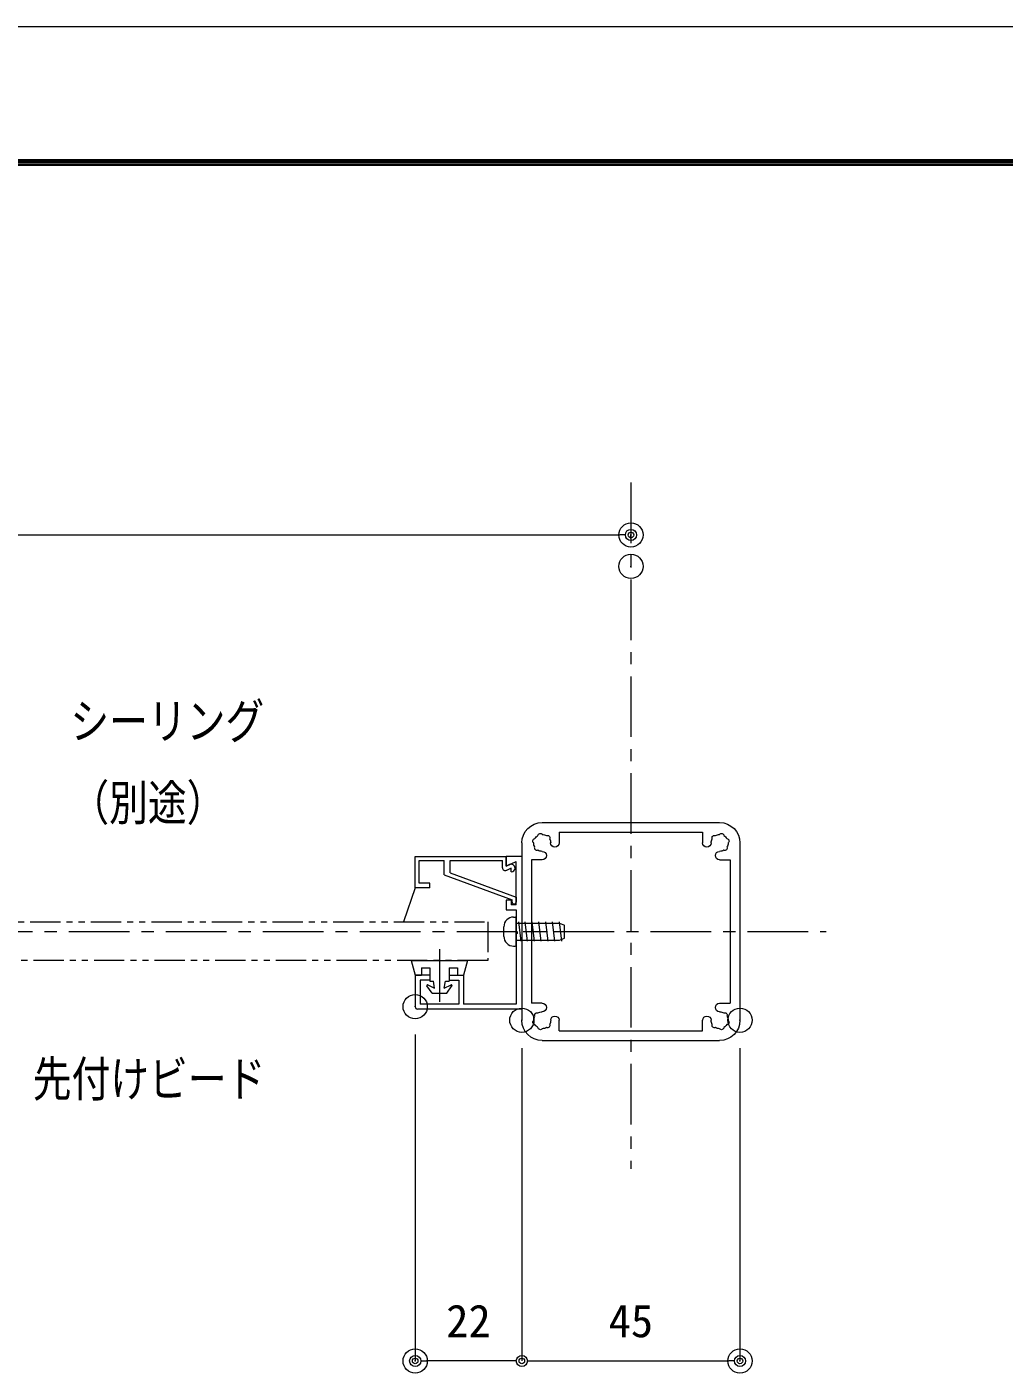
# Model space of a CAD drawing. Units: millimetres, scale not verified. Extents: x -3580 to 3580, y -1188 to 1188.
# Drawn here: x -1666 to -1263, y 632 to 1188 of the extents above; entities that cross this region are included whole.
import ezdxf
from ezdxf.enums import TextEntityAlignment as Align

# ---------------------------------------------------------------- set-up
doc = ezdxf.new("R2010")
doc.units = ezdxf.units.MM
doc.header["$LTSCALE"] = 20
doc.header["$PDMODE"] = 32
doc.header["$PDSIZE"] = 10
for name, pattern in [('USER1', [2, 1.25, -0.25, 0.25, -0.25]), ('USER2', [1.25, 0.625, -0.125, 0.125, -0.125, 0.125, -0.125]), ('USER3', [0.375, 0.25, -0.125]), ('USER4', [3.5, 2, -1.5])]:
    doc.linetypes.add(name, pattern=pattern)
for name, color, linetype, lineweight in [('0-0_0', 7, 'Continuous', 18), ('0-1_DEFPOINTS', 7, 'Continuous', 18), ('0-4_WAKU', 7, 'Continuous', 18), ('0-5_6ﾊｯﾁﾝｸﾞ', 4, 'Continuous', 18), ('0-6_51破線ｱﾙﾐ', 3, 'USER3', 18), ('0-8_3中心線', 2, 'USER1', 18), ('0-9_41ｱﾙﾐ', 6, 'Continuous', 18), ('0-A_1手摺寸法', 7, 'Continuous', 18), ('0-B_42ｱﾙﾐ部品', 6, 'Continuous', 18), ('0-D_CYAN', 4, 'Continuous', 18), ('0-E_2a', 1, 'USER2', 18)]:
    doc.layers.add(name, color=color, linetype=linetype, lineweight=lineweight)
doc.layers.add('0-2_MOJI', color=7, linetype='Continuous')
doc.styles.add('ＭＳ ゴシック', font='')
doc.styles.get('ＭＳ ゴシック').set_extended_font_data('MS Gothic')

# ---------------------------------------------------------------- blocks, each defined once
blk = doc.blocks.new('HK-029')
at = {"layer": '0-9_41ｱﾙﾐ'}
for p, q in [((-6.5, 18.8), (0, 18.8)), ((-6.5, 15.8), (-6.5, 18.8)), ((-5.5, 18), (-0.8, 18)), ((-5.5, 15.8), (-5.5, 18)), ((-0.8, 18), (-0.8, 12.8)), ((0, 18.8), (0, 0)), ((-6.5, 15.8), (-5.5, 15.8)), ((-3.76, 12.8), (-8.93, -1.2)), ((-3.35, 11.6), (-8.37, -2)), ((-3.76, 12.8), (-0.8, 12.8)), ((-3.35, 11.6), (-0.8, 11.6)), ((-0.8, 11.6), (-0.8, 0.8)), ((-2.32, 0.8), (-0.8, 0.8)), ((-9.4, -1.2), (-8.93, -1.2)), ((-8.37, -2), (-9.4, -2)), ((-3.19, -1), (-2.39, -1)), ((-2.39, -1), (-2.86, -0.07))]:
    blk.add_line(p, q, dxfattribs=at)
at = {"layer": '0-9_41ｱﾙﾐ', "linetype": 'USER4'}
for p, q in [((-2, 0), (0, 0)), ((-1.68, -0.64), (-2, 0))]:
    blk.add_line(p, q, dxfattribs=at)
at = {"layer": '0-9_41ｱﾙﾐ'}
for centre, radius, start, end in [((-2.32, 0.2), 0.6, 90, 206.5651), ((-9.4, -1.6), 0.4, 90, 270), ((-2.39, -1), 0.8, 180, 270), ((-2.39, -1), 0.8, 270, 26.565)]:
    blk.add_arc(centre, radius, start, end, dxfattribs=at)
blk = doc.blocks.new('HK-028')
at = {"layer": '0-9_41ｱﾙﾐ'}
for p, q in [((0, 1), (0, 21.5)), ((0, 0), (0, 21.5)), ((7, 22), (0.5, 22)), ((1, 13), (1, 21)), ((7, 19), (7, 22)), ((7, 19), (6, 19)), ((7, 15), (6, 15)), ((7, 15), (7, 12)), ((1, 1.2), (1, 12)), ((7, 12), (1, 12)), ((20.5, 3.2), (20.5, 1.2)), ((22.5, 3.2), (20.5, 3.2)), ((22.5, 2.2), (22.5, 3.2)), ((29.5, 3.2), (30.5, 1.2)), ((31.5, 3.2), (29.5, 3.2)), ((31.5, 0), (31.5, 3.2)), ((31.5, 0), (0, 0)), ((15.45, 1.2), (1, 1.2)), ((15.58, 0.99), (15.45, 1.2)), ((15.92, 0.99), (16.05, 1.2)), ((20.5, 1.2), (16.05, 1.2)), ((22.5, 2.2), (21.5, 2.2)), ((21.5, 1.2), (21.5, 2.2)), ((21.5, 1.2), (30.5, 1.2))]:
    blk.add_line(p, q, dxfattribs=at)
for points in [[(6, 19), (6, 21), (1, 21)], [(6, 15), (6, 13), (1, 13)]]:
    blk.add_lwpolyline(points, dxfattribs=at)
for centre, radius, start, end in [((0.5, 21.5), 0.5, 90, 180), ((15.75, 1.1), 0.2, 212.3335, 327.6665)]:
    blk.add_arc(centre, radius, start, end, dxfattribs=at)
blk = doc.blocks.new('hbk-145')
at = {"layer": '0-A_1手摺寸法', "color": 3}
for p, q in [((-5.8, 0), (5.8, 0)), ((-5.8, 0), (-5, -3)), ((0, 2.36), (0, -8.5)), ((5.8, 0), (5, -3)), ((-3.7, -1.5), (-2, -1.5)), ((-3.7, -1.5), (-3.7, -3)), ((-2, -1.5), (-2, -4.2)), ((2, -1.5), (3.7, -1.5)), ((2, -1.5), (2, -4.2)), ((3.7, -1.5), (3.7, -3)), ((-5, -3), (-3.7, -3)), ((-1.5, -6.7), (-2.58, -5.23)), ((-2.39, -5.01), (-1, -5.7)), ((-2, -4.2), (-1.25, -4.2)), ((-1, -5.7), (-1.25, -4.2)), ((1, -5.7), (1.25, -4.2)), ((1, -5.7), (2.39, -5.01)), ((1.25, -4.2), (2, -4.2)), ((1.5, -6.7), (2.58, -5.23)), ((3.7, -3), (5, -3)), ((-1.5, -6.7), (1.5, -6.7))]:
    blk.add_line(p, q, dxfattribs=at)
for centre, start, end in [((-2.45, -5.15), 66.3706, 212.9052), ((2.45, -5.15), 327.0948, 113.6294)]:
    blk.add_arc(centre, 0.15, start, end, dxfattribs=at)
blk = doc.blocks.new('HK-013')
at = {"layer": '0-B_42ｱﾙﾐ部品'}
for p, q in [((18.3, 22.5), (-18.3, 22.5)), ((14.8, 20.5), (-14.8, 20.5)), ((-14.8, 20.5), (-14.8, 18.3)), ((14.8, 20.5), (14.8, 18.3)), ((-22.5, 18.3), (-22.5, -18.3)), ((-22.5, 18.3), (-22.5, 18.3)), ((22.5, 18.3), (22.5, -18.3)), ((-20.5, 14.8), (-20.5, -14.8)), ((-18.3, 14.8), (-20.5, 14.8)), ((18.3, 14.8), (20.5, 14.8)), ((20.5, 14.8), (20.5, -14.8)), ((-18.3, -14.8), (-20.5, -14.8)), ((18.3, -14.8), (20.5, -14.8)), ((-22.5, -18.3), (-22.5, -18.3)), ((-14.8, -20.5), (-14.8, -18.3)), ((14.8, -20.5), (14.8, -18.3)), ((14.8, -20.5), (-14.8, -20.5)), ((18.3, -22.5), (-18.3, -22.5))]:
    blk.add_line(p, q, dxfattribs=at)
for centre, radius, start, end in [((-18.3, 18.3), 4.2, 90, 180), ((18.3, 18.3), 4.2, 0, 90), ((-18.3, 18.3), 1.75, 135, 149.6411), ((-18.3, 18.3), 1.75, 120.3589, 135), ((-18.69, 19.75), 0.5, 105, 172.9757), ((-18.69, 19.75), 0.5, 37.0243, 105), ((-18.3, 18.3), 1.75, 75, 89.6411), ((-18.3, 18.3), 1.75, 60.3589, 75), ((-17.24, 19.36), 0.5, 45, 112.9757), ((-17.24, 19.36), 0.5, 337.0243, 45), ((17.24, 19.36), 0.5, 135, 202.9757), ((17.24, 19.36), 0.5, 67.0243, 135), ((18.3, 18.3), 1.75, 105, 119.6411), ((18.3, 18.3), 1.75, 90.3589, 105), ((18.69, 19.75), 0.5, 75, 142.9757), ((18.69, 19.75), 0.5, 7.0243, 75), ((18.3, 18.3), 1.75, 45, 59.6411), ((18.3, 18.3), 1.75, 30.3589, 45), ((-19.75, 18.69), 0.5, 165, 232.9757), ((-19.75, 18.69), 0.5, 97.0243, 165), ((-18.3, 18.3), 1.75, 180.3589, 195), ((-18.3, 18.3), 1.75, 195, 209.6411), ((-19.36, 17.24), 0.5, 157.0243, 225), ((-19.36, 17.24), 0.5, 225, 292.9757), ((-18.3, 18.3), 1.75, 240.3589, 255), ((-18.3, 18.3), 1.75, 15, 29.6411), ((-18.3, 18.3), 1.75, 0.3589, 15), ((-15.67, 18.3), 0.875, 180, 0), ((15.68, 18.3), 0.875, 180, 360), ((18.3, 18.3), 1.75, 165, 179.6411), ((18.3, 18.3), 1.75, 150.3589, 165), ((18.3, 18.3), 1.75, 285, 299.6411), ((19.36, 17.24), 0.5, 247.0243, 315), ((19.36, 17.24), 0.5, 315, 22.9757), ((19.75, 18.69), 0.5, 15, 82.9757), ((18.3, 18.3), 1.75, 330.3589, 345), ((18.3, 18.3), 1.75, 345, 359.6411), ((19.75, 18.69), 0.5, 307.0243, 15), ((-18.3, 18.3), 1.75, 255, 270), ((-18.3, 15.68), 0.875, 270, 90), ((18.3, 15.68), 0.875, 90, 270), ((18.3, 18.3), 1.75, 270, 285), ((-18.3, -18.3), 1.75, 105, 119.6411), ((-18.3, -18.3), 1.75, 90, 105), ((-18.3, -15.68), 0.875, 270, 90), ((18.3, -15.68), 0.875, 90, 270), ((18.3, -18.3), 1.75, 75, 90), ((18.3, -18.3), 1.75, 60.3589, 75), ((-18.3, -18.3), 4.2, 180, 270), ((-19.75, -18.69), 0.5, 127.0243, 195), ((-19.75, -18.69), 0.5, 195, 262.9757), ((-18.3, -18.3), 1.75, 165, 179.6411), ((-18.3, -18.3), 1.75, 150.3589, 165), ((-19.36, -17.24), 0.5, 135, 202.9757), ((-18.3, -18.3), 1.75, 210.3589, 225), ((-19.36, -17.24), 0.5, 67.0243, 135), ((-17.24, -19.36), 0.5, 315, 22.9757), ((-18.3, -18.3), 1.75, 330.3589, 345), ((-18.3, -18.3), 1.75, 345, 359.6411), ((-15.68, -18.3), 0.875, 360, 180), ((15.67, -18.3), 0.875, 0, 180), ((18.3, -18.3), 1.75, 180.3589, 195), ((18.3, -18.3), 1.75, 195, 209.6411), ((17.24, -19.36), 0.5, 157.0243, 225), ((18.3, -18.3), 4.2, 270, 360), ((19.36, -17.24), 0.5, 45, 112.9757), ((18.3, -18.3), 1.75, 315, 329.6411), ((19.36, -17.24), 0.5, 337.0243, 45), ((19.75, -18.69), 0.5, 277.0243, 345), ((18.3, -18.3), 1.75, 15, 29.6411), ((18.3, -18.3), 1.75, 0.3589, 15), ((19.75, -18.69), 0.5, 345, 52.9757), ((-18.3, -18.3), 1.75, 225, 239.6411), ((-18.69, -19.75), 0.5, 187.0243, 255), ((-18.69, -19.75), 0.5, 255, 322.9757), ((-18.3, -18.3), 1.75, 270.3589, 285), ((-18.3, -18.3), 1.75, 285, 299.6411), ((-17.24, -19.36), 0.5, 247.0243, 315), ((17.24, -19.36), 0.5, 225, 292.9757), ((18.3, -18.3), 1.75, 240.3589, 255), ((18.3, -18.3), 1.75, 255, 269.6411), ((18.69, -19.75), 0.5, 217.0243, 285), ((18.69, -19.75), 0.5, 285, 352.9757), ((18.3, -18.3), 1.75, 300.3589, 315)]:
    blk.add_arc(centre, radius, start, end, dxfattribs=at)
blk = doc.blocks.new('_ORIGIN2')
at = {"layer": '0-0_0'}
blk.add_line((-0.5, 0), (-1, 0), dxfattribs=at)
for radius in [0.5, 0.25]:
    blk.add_circle((0, 0), radius, dxfattribs=at)
blk = doc.blocks.new('D27')
at = {"layer": '0-1_DEFPOINTS'}
for p in [(622.3, 1402.23), (22.3, 1389.26), (622.3, 1389.26)]:
    blk.add_point(p, dxfattribs=at)
at = {"layer": '0-A_1手摺寸法'}
for p, q in [((22.3, 1400.76), (22.3, 1402.23)), ((26.9, 1402.23), (617.7, 1402.23)), ((622.3, 1400.76), (622.3, 1402.23))]:
    blk.add_line(p, q, dxfattribs=at)
at = {"layer": '0-A_1手摺寸法', "xscale": 4.6, "yscale": 4.6, "rotation": 180}
blk.add_blockref('_ORIGIN2', (22.3, 1402.23), dxfattribs=at)
at = {"layer": '0-A_1手摺寸法', "xscale": 4.6, "yscale": 4.6}
blk.add_blockref('_ORIGIN2', (622.3, 1402.23), dxfattribs=at)
at = {"layer": '0-A_1手摺寸法', "style": 'ＭＳ ゴシック'}
blk.add_text('W', height=13.49, dxfattribs=at).set_placement((317.7, 1407.98), align=Align.BOTTOM_LEFT)
blk = doc.blocks.new('D28')
at = {"layer": '0-1_DEFPOINTS'}
for p in [(577.3, 1201.9), (667.3, 1201.9), (667.3, 1061.24)]:
    blk.add_point(p, dxfattribs=at)
at = {"layer": '0-A_1手摺寸法'}
for p, q in [((577.3, 1190.4), (577.3, 1061.24)), ((667.3, 1190.4), (667.3, 1061.24)), ((581.9, 1061.24), (662.7, 1061.24))]:
    blk.add_line(p, q, dxfattribs=at)
at = {"layer": '0-A_1手摺寸法', "xscale": 4.6, "yscale": 4.6, "rotation": 180}
blk.add_blockref('_ORIGIN2', (577.3, 1061.24), dxfattribs=at)
at = {"layer": '0-A_1手摺寸法', "xscale": 4.6, "yscale": 4.6}
blk.add_blockref('_ORIGIN2', (667.3, 1061.24), dxfattribs=at)
at = {"layer": '0-A_1手摺寸法', "style": 'ＭＳ ゴシック'}
blk.add_text('45', height=13.49, dxfattribs=at).set_placement((613.1, 1066.99), align=Align.BOTTOM_LEFT)
blk = doc.blocks.new('D29')
at = {"layer": '0-1_DEFPOINTS'}
for p in [(533.3, 1207.5), (577.3, 1201.9), (533.3, 1061.24)]:
    blk.add_point(p, dxfattribs=at)
at = {"layer": '0-A_1手摺寸法'}
for p, q in [((533.3, 1196), (533.3, 1061.24)), ((577.3, 1190.4), (577.3, 1061.24)), ((572.7, 1061.24), (537.9, 1061.24))]:
    blk.add_line(p, q, dxfattribs=at)
at = {"layer": '0-A_1手摺寸法', "xscale": 4.6, "yscale": 4.6, "rotation": 180}
blk.add_blockref('_ORIGIN2', (533.3, 1061.24), dxfattribs=at)
at = {"layer": '0-A_1手摺寸法', "xscale": 4.6, "yscale": 4.6}
blk.add_blockref('_ORIGIN2', (577.3, 1061.24), dxfattribs=at)
at = {"layer": '0-A_1手摺寸法', "style": 'ＭＳ ゴシック'}
blk.add_text('22', height=13.49, dxfattribs=at).set_placement((546.1, 1066.99), align=Align.BOTTOM_LEFT)
blk = doc.blocks.new('A$C43F735A4')
at = {"layer": '0-5_6ﾊｯﾁﾝｸﾞ'}
for p, q in [((5, 15.42), (1, 14.95)), ((5, 15.42), (1, 14.95)), ((5, 14.01), (1, 13.54)), ((5, 14.01), (1, 13.54)), ((1.25, 14.99), (1.66, 15.99)), ((1.25, 5.99), (1.25, 14.99)), ((4.34, 15.99), (1.66, 15.99)), ((4.75, 14.99), (4.34, 15.99)), ((4.75, 5.99), (4.75, 14.99)), ((5, 12.6), (1, 12.13)), ((5, 12.6), (1, 12.13)), ((5, 11.19), (1, 10.72)), ((5, 11.19), (1, 10.72)), ((5, 9.78), (1, 9.31)), ((5, 9.78), (1, 9.31)), ((5, 8.37), (1, 7.9)), ((5, 8.37), (1, 7.9)), ((0, 5.49), (0, 5.79)), ((5.8, 5.99), (0.2, 5.99)), ((5, 7.06), (1, 6.59)), ((5, 7.06), (1, 6.59)), ((6, 5.49), (6, 5.79)), ((4, 3.49), (2, 3.49))]:
    blk.add_line(p, q, dxfattribs=at)
for centre, radius, start, end in [((0.2, 5.79), 0.2, 90, 180), ((5.8, 5.79), 0.2, 0, 90), ((2, 5.49), 2, 180, 270), ((4, 5.49), 2, 270, 0)]:
    blk.add_arc(centre, radius, start, end, dxfattribs=at)
at = {"layer": '0-6_51破線ｱﾙﾐ'}
blk.add_line((3, 0), (3, 19.15), dxfattribs=at)

msp = doc.modelspace()

# ---------------------------------------------------------------- linework, layer by layer
at = {"layer": '0-1_DEFPOINTS', "color": 5}
msp.add_line((-215.8, 1188), (-3579.8, 1188), dxfattribs=at)
at = {"layer": '0-4_WAKU'}
for p, q in [((-298.6, 1133.2), (-3501, 1133.2)), ((-299.2, 1132.6), (-3500.4, 1132.6)), ((-299.8, 1132), (-3499.8, 1132)), ((-300.4, 1131.4), (-3499.2, 1131.4)), ((-301, 1130.8), (-3498.6, 1130.8))]:
    msp.add_line(p, q, dxfattribs=at)
at = {"layer": '0-8_3中心線'}
for p, q in [((-1417.25, 999.9), (-1417.25, 716.56)), ((-2129.12, 814.55), (-1336.63, 814.55))]:
    msp.add_line(p, q, dxfattribs=at)
at = {"layer": '0-D_CYAN'}
msp.add_line((-1506.25, 832.55), (-1511.06, 818.55), dxfattribs=at)
at = {"layer": '0-E_2a'}
msp.add_line((-1476.25, 802.55), (-1690.09, 802.55), dxfattribs=at)
msp.add_lwpolyline([(-1690.09, 818.55), (-1476.25, 818.55), (-1476.25, 802.55)], dxfattribs=at)

# ---------------------------------------------------------------- block references
at = {"layer": '0-2_MOJI', "xscale": 2, "yscale": 2, "rotation": 270}
msp.add_blockref('A$C43F735A4', (-1476.63, 820.55), dxfattribs=at)
at = {"layer": '0-9_41ｱﾙﾐ', "xscale": -2, "yscale": 2}
msp.add_blockref('HK-013', (-1417.25, 814.55), dxfattribs=at)
at = {"layer": '0-9_41ｱﾙﾐ', "xscale": 2, "yscale": 2, "rotation": 90}
for name, p in [('HK-029', (-1468.65, 845.55)), ('HK-028', (-1462.25, 782.55))]:
    msp.add_blockref(name, p, dxfattribs=at)
at = {"layer": '0-A_1手摺寸法'}
for name in ['D27', 'D29', 'D28']:
    msp.add_blockref(name, (-2039.54, -423.94), dxfattribs=at)
at = {"layer": '0-D_CYAN', "xscale": 2, "yscale": 2}
msp.add_blockref('hbk-145', (-1496.25, 802.55), dxfattribs=at)

# ---------------------------------------------------------------- texts
at = {"layer": '0-0_0', "style": 'ＭＳ ゴシック', "width": 0.8}
for s, p in [('シーリング', (-1648.52, 889.71)), ('（別途）', (-1648.52, 856.04)), ('先付けビード', (-1664.03, 742.02))]:
    msp.add_text(s, height=14.66, dxfattribs=at).set_placement(p, align=Align.BOTTOM_LEFT)

doc.saveas('drawing.dxf')
